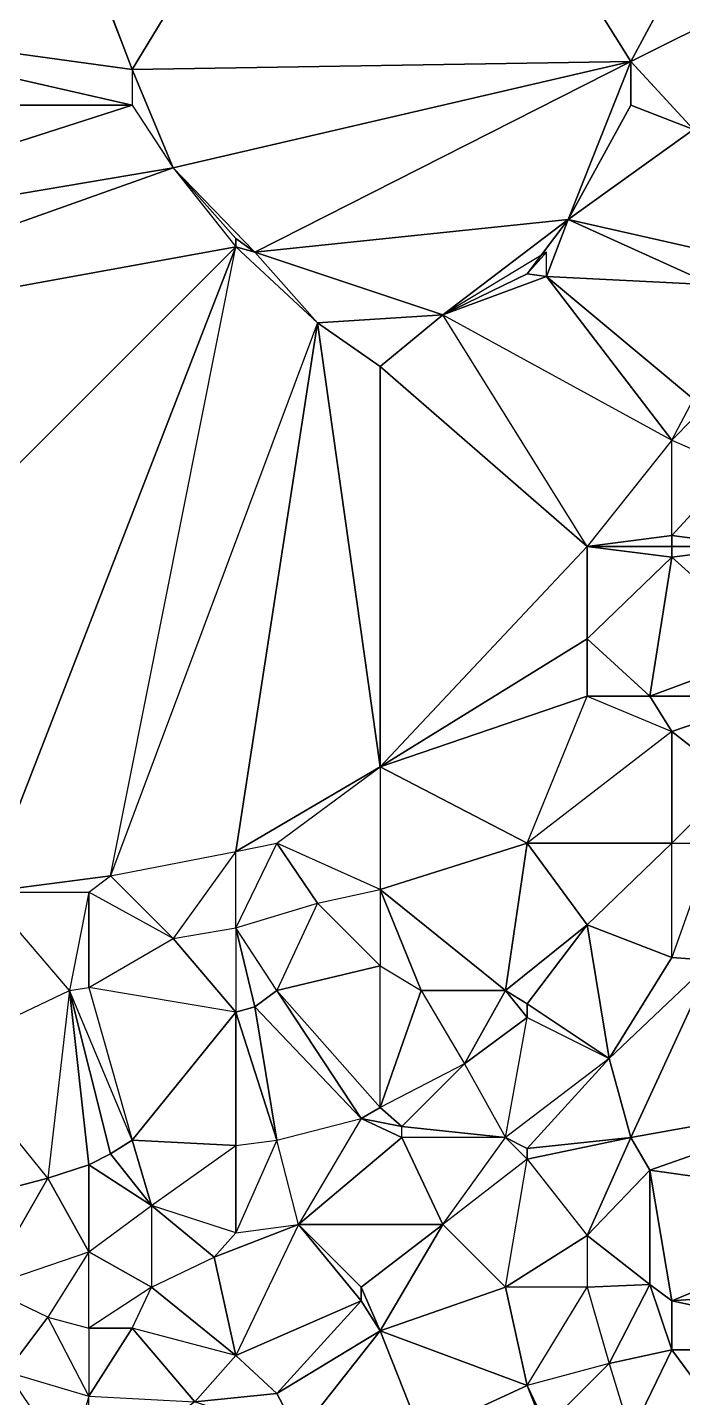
# Model space of a CAD drawing. Header units: metres. Extents: x 121.06818 to 121.07159, y 3.17836 to 3.18313.
# Drawn here: x 121.070312 to 121.070553, y 3.179353 to 3.179855 of the extents above; entities that cross this region are included whole.
import ezdxf

# ---------------------------------------------------------------- set-up
doc = ezdxf.new("R2010")
doc.units = ezdxf.units.M

msp = doc.modelspace()

# ---------------------------------------------------------------- linework, layer by layer
at = {"layer": 'DELAUNEY4623', "color": 252}
msp.add_3dface([(121.070328, 3.179328, 0.01031), (121.070335, 3.179323, 0.01031), (121.070335, 3.179353, 0.01032)], dxfattribs=at)
at = {"layer": 'DELAUNEY4711', "color": 252}
msp.add_3dface([(121.070297, 3.179339, 0.01031), (121.070328, 3.179328, 0.01031), (121.070305, 3.179362, 0.01032)], dxfattribs=at)
at = {"layer": 'DELAUNEY4721', "color": 252}
msp.add_3dface([(121.070374, 3.179351, 0.01032), (121.070335, 3.179323, 0.01031), (121.070335, 3.179353, 0.01032)], dxfattribs=at)
at = {"layer": 'DELAUNEY4737', "color": 252}
msp.add_3dface([(121.070374, 3.179351, 0.01032), (121.070412, 3.179339, 0.01032), (121.070404, 3.179354, 0.01032)], dxfattribs=at)
at = {"layer": 'DELAUNEY4765', "color": 252}
msp.add_3dface([(121.070534, 3.179339, 0.01035), (121.070572, 3.179339, 0.01036), (121.070549, 3.17937, 0.01036)], dxfattribs=at)
at = {"layer": 'DELAUNEY4776', "color": 252}
msp.add_3dface([(121.070374, 3.179351, 0.01032), (121.070404, 3.179354, 0.01032), (121.070389, 3.179368, 0.01032)], dxfattribs=at)
at = {"layer": 'DELAUNEY4777', "color": 252}
msp.add_3dface([(121.070404, 3.179354, 0.01032), (121.070412, 3.179339, 0.01032), (121.070442, 3.179377, 0.01033)], dxfattribs=at)
at = {"layer": 'DELAUNEY4778', "color": 252}
msp.add_3dface([(121.070457, 3.179339, 0.01033), (121.070503, 3.179339, 0.01034), (121.070496, 3.179357, 0.01034)], dxfattribs=at)
at = {"layer": 'DELAUNEY4792', "color": 252}
msp.add_3dface([(121.070335, 3.179353, 0.01032), (121.070328, 3.179328, 0.01031), (121.070305, 3.179362, 0.01032)], dxfattribs=at)
at = {"layer": 'DELAUNEY4793', "color": 252}
msp.add_3dface([(121.070457, 3.179339, 0.01033), (121.070496, 3.179357, 0.01034), (121.070442, 3.179377, 0.01033)], dxfattribs=at)
at = {"layer": 'DELAUNEY4794', "color": 252}
msp.add_3dface([(121.070496, 3.179357, 0.01034), (121.070503, 3.179339, 0.01034), (121.070503, 3.179342, 0.01034)], dxfattribs=at)
at = {"layer": 'DELAUNEY4808', "color": 252}
msp.add_3dface([(121.070335, 3.179353, 0.01032), (121.070374, 3.179351, 0.01032), (121.070351, 3.179378, 0.01033)], dxfattribs=at)
at = {"layer": 'DELAUNEY4820', "color": 252}
msp.add_3dface([(121.070412, 3.179339, 0.01032), (121.070457, 3.179339, 0.01033), (121.070442, 3.179377, 0.01033)], dxfattribs=at)
at = {"layer": 'DELAUNEY4821', "color": 252}
msp.add_3dface([(121.070496, 3.179357, 0.01034), (121.070503, 3.179342, 0.01034), (121.070526, 3.179365, 0.01035)], dxfattribs=at)
at = {"layer": 'DELAUNEY4822', "color": 252}
msp.add_3dface([(121.070534, 3.179339, 0.01035), (121.070503, 3.179342, 0.01034), (121.070526, 3.179365, 0.01035)], dxfattribs=at)
at = {"layer": 'DELAUNEY4849', "color": 252}
msp.add_3dface([(121.070305, 3.179362, 0.01032), (121.070335, 3.179353, 0.01032), (121.07032, 3.179382, 0.01033)], dxfattribs=at)
at = {"layer": 'DELAUNEY4850', "color": 252}
msp.add_3dface([(121.070526, 3.179365, 0.01035), (121.070534, 3.179339, 0.01035), (121.070549, 3.17937, 0.01036)], dxfattribs=at)
at = {"layer": 'DELAUNEY4865', "color": 252}
msp.add_3dface([(121.070549, 3.17937, 0.01036), (121.070572, 3.179339, 0.01036), (121.070633, 3.17937, 0.01037)], dxfattribs=at)
at = {"layer": 'DELAUNEY4879', "color": 252}
msp.add_3dface([(121.070374, 3.179351, 0.01032), (121.070389, 3.179368, 0.01032), (121.070351, 3.179378, 0.01033)], dxfattribs=at)
at = {"layer": 'DELAUNEY4880', "color": 252}
msp.add_3dface([(121.070389, 3.179368, 0.01032), (121.070404, 3.179354, 0.01032), (121.070435, 3.179388, 0.01033)], dxfattribs=at)
at = {"layer": 'DELAUNEY4894', "color": 252}
msp.add_3dface([(121.070526, 3.179365, 0.01035), (121.070549, 3.17937, 0.01036), (121.070541, 3.179394, 0.01036)], dxfattribs=at)
at = {"layer": 'DELAUNEY4904', "color": 252}
msp.add_3dface([(121.070335, 3.179353, 0.01032), (121.070351, 3.179378, 0.01033), (121.070335, 3.179378, 0.01033)], dxfattribs=at)
at = {"layer": 'DELAUNEY4905', "color": 252}
msp.add_3dface([(121.070404, 3.179354, 0.01032), (121.070442, 3.179377, 0.01033), (121.070435, 3.179388, 0.01033)], dxfattribs=at)
at = {"layer": 'DELAUNEY4906', "color": 252}
msp.add_3dface([(121.070526, 3.179365, 0.01035), (121.070496, 3.179357, 0.01034), (121.070518, 3.179393, 0.01035)], dxfattribs=at)
at = {"layer": 'DELAUNEY4944', "color": 252}
msp.add_3dface([(121.070305, 3.179362, 0.01032), (121.07032, 3.179382, 0.01033), (121.070297, 3.179393, 0.01034)], dxfattribs=at)
at = {"layer": 'DELAUNEY4945', "color": 252}
msp.add_3dface([(121.070335, 3.179353, 0.01032), (121.07032, 3.179382, 0.01033), (121.070335, 3.179378, 0.01033)], dxfattribs=at)
at = {"layer": 'DELAUNEY4962', "color": 252}
msp.add_3dface([(121.07032, 3.179382, 0.01033), (121.070335, 3.179378, 0.01033), (121.070335, 3.179406, 0.01034)], dxfattribs=at)
at = {"layer": 'DELAUNEY4963', "color": 252}
msp.add_3dface([(121.070335, 3.179378, 0.01033), (121.070351, 3.179378, 0.01033), (121.070358, 3.179393, 0.01033)], dxfattribs=at)
at = {"layer": 'DELAUNEY4964', "color": 252}
msp.add_3dface([(121.070442, 3.179377, 0.01033), (121.070496, 3.179357, 0.01034), (121.070488, 3.179393, 0.01034)], dxfattribs=at)
at = {"layer": 'DELAUNEY4982', "color": 252}
msp.add_3dface([(121.070435, 3.179388, 0.01033), (121.070442, 3.179377, 0.01033), (121.070435, 3.179393, 0.01033)], dxfattribs=at)
at = {"layer": 'DELAUNEY4983', "color": 252}
msp.add_3dface([(121.070442, 3.179377, 0.01033), (121.070488, 3.179393, 0.01034), (121.070465, 3.179416, 0.01034)], dxfattribs=at)
at = {"layer": 'DELAUNEY4984', "color": 252}
msp.add_3dface([(121.070488, 3.179393, 0.01034), (121.070496, 3.179357, 0.01034), (121.070518, 3.179393, 0.01035)], dxfattribs=at)
at = {"layer": 'DELAUNEY4994', "color": 252}
msp.add_3dface([(121.070389, 3.179368, 0.01032), (121.070351, 3.179378, 0.01033), (121.070358, 3.179393, 0.01033)], dxfattribs=at)
at = {"layer": 'DELAUNEY5007', "color": 252}
msp.add_3dface([(121.070518, 3.179393, 0.01035), (121.070526, 3.179365, 0.01035), (121.070541, 3.179394, 0.01036)], dxfattribs=at)
at = {"layer": 'DELAUNEY5027', "color": 252}
msp.add_3dface([(121.070389, 3.179368, 0.01032), (121.070358, 3.179393, 0.01033), (121.070381, 3.179404, 0.01033)], dxfattribs=at)
at = {"layer": 'DELAUNEY5028', "color": 252}
msp.add_3dface([(121.070549, 3.17937, 0.01036), (121.070633, 3.17937, 0.01037), (121.070549, 3.179388, 0.01036)], dxfattribs=at)
at = {"layer": 'DELAUNEY5041', "color": 252}
msp.add_3dface([(121.07032, 3.179382, 0.01033), (121.070297, 3.179393, 0.01034), (121.070335, 3.179406, 0.01034)], dxfattribs=at)
at = {"layer": 'DELAUNEY5042', "color": 252}
msp.add_3dface([(121.070389, 3.179368, 0.01032), (121.070435, 3.179388, 0.01033), (121.070412, 3.179416, 0.01033)], dxfattribs=at)
at = {"layer": 'DELAUNEY5043', "color": 252}
msp.add_3dface([(121.070518, 3.179393, 0.01035), (121.070488, 3.179393, 0.01034), (121.070518, 3.179412, 0.01035)], dxfattribs=at)
at = {"layer": 'DELAUNEY5044', "color": 252}
msp.add_3dface([(121.070541, 3.179394, 0.01036), (121.070549, 3.17937, 0.01036), (121.070549, 3.179388, 0.01036)], dxfattribs=at)
at = {"layer": 'DELAUNEY5058', "color": 252}
msp.add_3dface([(121.070518, 3.179393, 0.01035), (121.070541, 3.179394, 0.01036), (121.070518, 3.179412, 0.01035)], dxfattribs=at)
at = {"layer": 'DELAUNEY5059', "color": 252}
msp.add_3dface([(121.070541, 3.179394, 0.01036), (121.070549, 3.179388, 0.01036), (121.070541, 3.179436, 0.01036)], dxfattribs=at)
at = {"layer": 'DELAUNEY5060', "color": 252}
msp.add_3dface([(121.070549, 3.179388, 0.01036), (121.070633, 3.17937, 0.01037), (121.070633, 3.179394, 0.01037)], dxfattribs=at)
at = {"layer": 'DELAUNEY5061', "color": 252}
msp.add_3dface([(121.070549, 3.179388, 0.01036), (121.070633, 3.179394, 0.01037), (121.070633, 3.179423, 0.01037)], dxfattribs=at)
at = {"layer": 'DELAUNEY5074', "color": 252}
msp.add_3dface([(121.070389, 3.179368, 0.01032), (121.070381, 3.179404, 0.01033), (121.070412, 3.179416, 0.01033)], dxfattribs=at)
at = {"layer": 'DELAUNEY5088', "color": 252}
msp.add_3dface([(121.070358, 3.179393, 0.01033), (121.070381, 3.179404, 0.01033), (121.070358, 3.179423, 0.01034)], dxfattribs=at)
at = {"layer": 'DELAUNEY5100', "color": 252}
msp.add_3dface([(121.070412, 3.179416, 0.01033), (121.070435, 3.179388, 0.01033), (121.070435, 3.179393, 0.01033)], dxfattribs=at)
at = {"layer": 'DELAUNEY5119', "color": 252}
msp.add_3dface([(121.070335, 3.179378, 0.01033), (121.070335, 3.179406, 0.01034), (121.070358, 3.179393, 0.01033)], dxfattribs=at)
at = {"layer": 'DELAUNEY5120', "color": 252}
msp.add_3dface([(121.070381, 3.179404, 0.01033), (121.070389, 3.179413, 0.01033), (121.070412, 3.179416, 0.01033)], dxfattribs=at)
at = {"layer": 'DELAUNEY5121', "color": 252}
msp.add_3dface([(121.070381, 3.179404, 0.01033), (121.070389, 3.179413, 0.01033), (121.070358, 3.179423, 0.01034)], dxfattribs=at)
at = {"layer": 'DELAUNEY5122', "color": 252}
msp.add_3dface([(121.070435, 3.179393, 0.01033), (121.070442, 3.179377, 0.01033), (121.070465, 3.179416, 0.01034)], dxfattribs=at)
at = {"layer": 'DELAUNEY5123', "color": 252}
msp.add_3dface([(121.070465, 3.179416, 0.01034), (121.070488, 3.179393, 0.01034), (121.070496, 3.17944, 0.01035)], dxfattribs=at)
at = {"layer": 'DELAUNEY5142', "color": 252}
msp.add_3dface([(121.070358, 3.179393, 0.01033), (121.070335, 3.179406, 0.01034), (121.070358, 3.179423, 0.01034)], dxfattribs=at)
at = {"layer": 'DELAUNEY5143', "color": 252}
msp.add_3dface([(121.070389, 3.179413, 0.01033), (121.070412, 3.179416, 0.01033), (121.070404, 3.179447, 0.01034)], dxfattribs=at)
at = {"layer": 'DELAUNEY5144', "color": 252}
msp.add_3dface([(121.070412, 3.179416, 0.01033), (121.070435, 3.179393, 0.01033), (121.070465, 3.179416, 0.01034)], dxfattribs=at)
at = {"layer": 'DELAUNEY5179', "color": 252}
msp.add_3dface([(121.070297, 3.179393, 0.01034), (121.070335, 3.179406, 0.01034), (121.07032, 3.179433, 0.01035)], dxfattribs=at)
at = {"layer": 'DELAUNEY5194', "color": 252}
msp.add_3dface([(121.070518, 3.179412, 0.01035), (121.070488, 3.179393, 0.01034), (121.070496, 3.17944, 0.01035)], dxfattribs=at)
at = {"layer": 'DELAUNEY5195', "color": 252}
msp.add_3dface([(121.070518, 3.179412, 0.01035), (121.070541, 3.179394, 0.01036), (121.070541, 3.179436, 0.01036)], dxfattribs=at)
at = {"layer": 'DELAUNEY5220', "color": 252}
msp.add_3dface([(121.070282, 3.179423, 0.01035), (121.070297, 3.179393, 0.01034), (121.07032, 3.179433, 0.01035)], dxfattribs=at)
at = {"layer": 'DELAUNEY5221', "color": 252}
msp.add_3dface([(121.070335, 3.179406, 0.01034), (121.070358, 3.179423, 0.01034), (121.070335, 3.179438, 0.01035)], dxfattribs=at)
at = {"layer": 'DELAUNEY5222', "color": 252}
msp.add_3dface([(121.070549, 3.179388, 0.01036), (121.070633, 3.179423, 0.01037), (121.070541, 3.179436, 0.01036)], dxfattribs=at)
at = {"layer": 'DELAUNEY5248', "color": 252}
msp.add_3dface([(121.07032, 3.179433, 0.01035), (121.070335, 3.179406, 0.01034), (121.070335, 3.179438, 0.01035)], dxfattribs=at)
at = {"layer": 'DELAUNEY5265', "color": 252}
msp.add_3dface([(121.070518, 3.179412, 0.01035), (121.070541, 3.179436, 0.01036), (121.070534, 3.179448, 0.01036)], dxfattribs=at)
at = {"layer": 'DELAUNEY5275', "color": 252}
msp.add_3dface([(121.070282, 3.179423, 0.01035), (121.07032, 3.179433, 0.01035), (121.070282, 3.17948, 0.01036)], dxfattribs=at)
at = {"layer": 'DELAUNEY5276', "color": 252}
msp.add_3dface([(121.070496, 3.17944, 0.01035), (121.070465, 3.179416, 0.01034), (121.070488, 3.179448, 0.01035)], dxfattribs=at)
at = {"layer": 'DELAUNEY5277', "color": 252}
msp.add_3dface([(121.070496, 3.17944, 0.01035), (121.070518, 3.179412, 0.01035), (121.070534, 3.179448, 0.01036)], dxfattribs=at)
at = {"layer": 'DELAUNEY5296', "color": 252}
msp.add_3dface([(121.070389, 3.179413, 0.01033), (121.070358, 3.179423, 0.01034), (121.070389, 3.179445, 0.01034)], dxfattribs=at)
at = {"layer": 'DELAUNEY5297', "color": 252}
msp.add_3dface([(121.070412, 3.179416, 0.01033), (121.070465, 3.179416, 0.01034), (121.07045, 3.179448, 0.01034)], dxfattribs=at)
at = {"layer": 'DELAUNEY5298', "color": 252}
msp.add_3dface([(121.070541, 3.179436, 0.01036), (121.070633, 3.179423, 0.01037), (121.070618, 3.179463, 0.01037)], dxfattribs=at)
at = {"layer": 'DELAUNEY5311', "color": 252}
msp.add_3dface([(121.07032, 3.179433, 0.01035), (121.070335, 3.179438, 0.01035), (121.070328, 3.179502, 0.01036)], dxfattribs=at)
at = {"layer": 'DELAUNEY5312', "color": 252}
msp.add_3dface([(121.070412, 3.179416, 0.01033), (121.07045, 3.179448, 0.01034), (121.070435, 3.179455, 0.01034)], dxfattribs=at)
at = {"layer": 'DELAUNEY5313', "color": 252}
msp.add_3dface([(121.07045, 3.179448, 0.01034), (121.070465, 3.179416, 0.01034), (121.070488, 3.179448, 0.01035)], dxfattribs=at)
at = {"layer": 'DELAUNEY5333', "color": 252}
msp.add_3dface([(121.070335, 3.179438, 0.01035), (121.070358, 3.179423, 0.01034), (121.070343, 3.179442, 0.01035)], dxfattribs=at)
at = {"layer": 'DELAUNEY5367', "color": 252}
msp.add_3dface([(121.070335, 3.179438, 0.01035), (121.070343, 3.179442, 0.01035), (121.070328, 3.179502, 0.01036)], dxfattribs=at)
at = {"layer": 'DELAUNEY5368', "color": 252}
msp.add_3dface([(121.070343, 3.179442, 0.01035), (121.070358, 3.179423, 0.01034), (121.070351, 3.179447, 0.01035)], dxfattribs=at)
at = {"layer": 'DELAUNEY5369', "color": 252}
msp.add_3dface([(121.070358, 3.179423, 0.01034), (121.070389, 3.179445, 0.01034), (121.070351, 3.179447, 0.01035)], dxfattribs=at)
at = {"layer": 'DELAUNEY5370', "color": 252}
msp.add_3dface([(121.070389, 3.179413, 0.01033), (121.070389, 3.179445, 0.01034), (121.070404, 3.179447, 0.01034)], dxfattribs=at)
at = {"layer": 'DELAUNEY5371', "color": 252}
msp.add_3dface([(121.070412, 3.179416, 0.01033), (121.070404, 3.179447, 0.01034), (121.070435, 3.179455, 0.01034)], dxfattribs=at)
at = {"layer": 'DELAUNEY5372', "color": 252}
msp.add_3dface([(121.070541, 3.179436, 0.01036), (121.070618, 3.179463, 0.01037), (121.070534, 3.179448, 0.01036)], dxfattribs=at)
at = {"layer": 'DELAUNEY5395', "color": 252}
msp.add_3dface([(121.070389, 3.179445, 0.01034), (121.070404, 3.179447, 0.01034), (121.070389, 3.179494, 0.01035)], dxfattribs=at)
at = {"layer": 'DELAUNEY5396', "color": 252}
msp.add_3dface([(121.070435, 3.179455, 0.01034), (121.07045, 3.179448, 0.01034), (121.07045, 3.179452, 0.01034)], dxfattribs=at)
at = {"layer": 'DELAUNEY5397', "color": 252}
msp.add_3dface([(121.070488, 3.179448, 0.01035), (121.070496, 3.17944, 0.01035), (121.070496, 3.179444, 0.01035)], dxfattribs=at)
at = {"layer": 'DELAUNEY5409', "color": 252}
msp.add_3dface([(121.070343, 3.179442, 0.01035), (121.070351, 3.179447, 0.01035), (121.070328, 3.179502, 0.01036)], dxfattribs=at)
at = {"layer": 'DELAUNEY5410', "color": 252}
msp.add_3dface([(121.070496, 3.17944, 0.01035), (121.070534, 3.179448, 0.01036), (121.070496, 3.179444, 0.01035)], dxfattribs=at)
at = {"layer": 'DELAUNEY5421', "color": 252}
msp.add_3dface([(121.070404, 3.179447, 0.01034), (121.070435, 3.179455, 0.01034), (121.070396, 3.179496, 0.01035)], dxfattribs=at)
at = {"layer": 'DELAUNEY5437', "color": 252}
msp.add_3dface([(121.070488, 3.179448, 0.01035), (121.07045, 3.179448, 0.01034), (121.07045, 3.179452, 0.01034)], dxfattribs=at)
at = {"layer": 'DELAUNEY5448', "color": 252}
msp.add_3dface([(121.070351, 3.179447, 0.01035), (121.070389, 3.179445, 0.01034), (121.070389, 3.179494, 0.01035)], dxfattribs=at)
at = {"layer": 'DELAUNEY5465', "color": 252}
msp.add_3dface([(121.070488, 3.179448, 0.01035), (121.070496, 3.179444, 0.01035), (121.070526, 3.179477, 0.01036)], dxfattribs=at)
at = {"layer": 'DELAUNEY5466', "color": 252}
msp.add_3dface([(121.070496, 3.179444, 0.01035), (121.070534, 3.179448, 0.01036), (121.070526, 3.179477, 0.01036)], dxfattribs=at)
at = {"layer": 'DELAUNEY5496', "color": 252}
msp.add_3dface([(121.070435, 3.179455, 0.01034), (121.07045, 3.179452, 0.01034), (121.070442, 3.179459, 0.01034)], dxfattribs=at)
at = {"layer": 'DELAUNEY5508', "color": 252}
msp.add_3dface([(121.07032, 3.179433, 0.01035), (121.070282, 3.17948, 0.01036), (121.070328, 3.179502, 0.01036)], dxfattribs=at)
at = {"layer": 'DELAUNEY5509', "color": 252}
msp.add_3dface([(121.070435, 3.179455, 0.01034), (121.070442, 3.179459, 0.01034), (121.070404, 3.179502, 0.01035)], dxfattribs=at)
at = {"layer": 'DELAUNEY5510', "color": 252}
msp.add_3dface([(121.070442, 3.179459, 0.01034), (121.07045, 3.179452, 0.01034), (121.070473, 3.179475, 0.01035)], dxfattribs=at)
at = {"layer": 'DELAUNEY5511', "color": 252}
msp.add_3dface([(121.070488, 3.179448, 0.01035), (121.07045, 3.179452, 0.01034), (121.070473, 3.179475, 0.01035)], dxfattribs=at)
at = {"layer": 'DELAUNEY5544', "color": 252}
msp.add_3dface([(121.070473, 3.179475, 0.01035), (121.070488, 3.179448, 0.01035), (121.070496, 3.179492, 0.01036)], dxfattribs=at)
at = {"layer": 'DELAUNEY5558', "color": 252}
msp.add_3dface([(121.070526, 3.179477, 0.01036), (121.070534, 3.179448, 0.01036), (121.070564, 3.179513, 0.01037)], dxfattribs=at)
at = {"layer": 'DELAUNEY5616', "color": 252}
msp.add_3dface([(121.070473, 3.179475, 0.01035), (121.070442, 3.179459, 0.01034), (121.070457, 3.179502, 0.01035)], dxfattribs=at)
at = {"layer": 'DELAUNEY5617', "color": 252}
msp.add_3dface([(121.070488, 3.179448, 0.01035), (121.070496, 3.179492, 0.01036), (121.070526, 3.179477, 0.01036)], dxfattribs=at)
at = {"layer": 'DELAUNEY5618', "color": 252}
msp.add_3dface([(121.070534, 3.179448, 0.01036), (121.070618, 3.179463, 0.01037), (121.070564, 3.179513, 0.01037)], dxfattribs=at)
at = {"layer": 'DELAUNEY5633', "color": 252}
msp.add_3dface([(121.070282, 3.17948, 0.01036), (121.070328, 3.179502, 0.01036), (121.070297, 3.179538, 0.01037)], dxfattribs=at)
at = {"layer": 'DELAUNEY5634', "color": 252}
msp.add_3dface([(121.070351, 3.179447, 0.01035), (121.070328, 3.179502, 0.01036), (121.070335, 3.179503, 0.01036)], dxfattribs=at)
at = {"layer": 'DELAUNEY5635', "color": 252}
msp.add_3dface([(121.070351, 3.179447, 0.01035), (121.070389, 3.179494, 0.01035), (121.070335, 3.179503, 0.01036)], dxfattribs=at)
at = {"layer": 'DELAUNEY5636', "color": 252}
msp.add_3dface([(121.070389, 3.179494, 0.01035), (121.070404, 3.179447, 0.01034), (121.070396, 3.179496, 0.01035)], dxfattribs=at)
at = {"layer": 'DELAUNEY5637', "color": 252}
msp.add_3dface([(121.070473, 3.179475, 0.01035), (121.070496, 3.179492, 0.01036), (121.070488, 3.179502, 0.01036)], dxfattribs=at)
at = {"layer": 'DELAUNEY5638', "color": 252}
msp.add_3dface([(121.070496, 3.179492, 0.01036), (121.070526, 3.179477, 0.01036), (121.070496, 3.179497, 0.01036)], dxfattribs=at)
at = {"layer": 'DELAUNEY5652', "color": 252}
msp.add_3dface([(121.070389, 3.179494, 0.01035), (121.070396, 3.179496, 0.01035), (121.070389, 3.179525, 0.01036)], dxfattribs=at)
at = {"layer": 'DELAUNEY5653', "color": 252}
msp.add_3dface([(121.070526, 3.179477, 0.01036), (121.070564, 3.179513, 0.01037), (121.070549, 3.179514, 0.01037)], dxfattribs=at)
at = {"layer": 'DELAUNEY5660', "color": 252}
msp.add_3dface([(121.070328, 3.179502, 0.01036), (121.070335, 3.179503, 0.01036), (121.070335, 3.179538, 0.01037)], dxfattribs=at)
at = {"layer": 'DELAUNEY5661', "color": 252}
msp.add_3dface([(121.070396, 3.179496, 0.01035), (121.070435, 3.179455, 0.01034), (121.070404, 3.179502, 0.01035)], dxfattribs=at)
at = {"layer": 'DELAUNEY5679', "color": 252}
msp.add_3dface([(121.070396, 3.179496, 0.01035), (121.070404, 3.179502, 0.01035), (121.070389, 3.179525, 0.01036)], dxfattribs=at)
at = {"layer": 'DELAUNEY5692', "color": 252}
msp.add_3dface([(121.070457, 3.179502, 0.01035), (121.070442, 3.179459, 0.01034), (121.070442, 3.179511, 0.01035)], dxfattribs=at)
at = {"layer": 'DELAUNEY5693', "color": 252}
msp.add_3dface([(121.070457, 3.179502, 0.01035), (121.070473, 3.179475, 0.01035), (121.070488, 3.179502, 0.01036)], dxfattribs=at)
at = {"layer": 'DELAUNEY5717', "color": 252}
msp.add_3dface([(121.070389, 3.179494, 0.01035), (121.070335, 3.179503, 0.01036), (121.070366, 3.179521, 0.01036)], dxfattribs=at)
at = {"layer": 'DELAUNEY5736', "color": 252}
msp.add_3dface([(121.070404, 3.179502, 0.01035), (121.070442, 3.179459, 0.01034), (121.070442, 3.179511, 0.01035)], dxfattribs=at)
at = {"layer": 'DELAUNEY5737', "color": 252}
msp.add_3dface([(121.070526, 3.179477, 0.01036), (121.070549, 3.179514, 0.01037), (121.070518, 3.179526, 0.01037)], dxfattribs=at)
at = {"layer": 'DELAUNEY5758', "color": 252}
msp.add_3dface([(121.070404, 3.179502, 0.01035), (121.070442, 3.179511, 0.01035), (121.070419, 3.179534, 0.01036)], dxfattribs=at)
at = {"layer": 'DELAUNEY5759', "color": 252}
msp.add_3dface([(121.070442, 3.179511, 0.01035), (121.070457, 3.179502, 0.01035), (121.070442, 3.179539, 0.01036)], dxfattribs=at)
at = {"layer": 'DELAUNEY5760', "color": 252}
msp.add_3dface([(121.070549, 3.179514, 0.01037), (121.070564, 3.179513, 0.01037), (121.070564, 3.179556, 0.01038)], dxfattribs=at)
at = {"layer": 'DELAUNEY5776', "color": 252}
msp.add_3dface([(121.070488, 3.179502, 0.01036), (121.070496, 3.179492, 0.01036), (121.070496, 3.179497, 0.01036)], dxfattribs=at)
at = {"layer": 'DELAUNEY5809', "color": 252}
msp.add_3dface([(121.070335, 3.179503, 0.01036), (121.070366, 3.179521, 0.01036), (121.070335, 3.179538, 0.01037)], dxfattribs=at)
at = {"layer": 'DELAUNEY5810', "color": 252}
msp.add_3dface([(121.070389, 3.179494, 0.01035), (121.070366, 3.179521, 0.01036), (121.070389, 3.179525, 0.01036)], dxfattribs=at)
at = {"layer": 'DELAUNEY5811', "color": 252}
msp.add_3dface([(121.070457, 3.179502, 0.01035), (121.070488, 3.179502, 0.01036), (121.070442, 3.179539, 0.01036)], dxfattribs=at)
at = {"layer": 'DELAUNEY5812', "color": 252}
msp.add_3dface([(121.070496, 3.179497, 0.01036), (121.070526, 3.179477, 0.01036), (121.070518, 3.179526, 0.01037)], dxfattribs=at)
at = {"layer": 'DELAUNEY5826', "color": 252}
msp.add_3dface([(121.070488, 3.179502, 0.01036), (121.070496, 3.179497, 0.01036), (121.070518, 3.179526, 0.01037)], dxfattribs=at)
at = {"layer": 'DELAUNEY5877', "color": 252}
msp.add_3dface([(121.070518, 3.179526, 0.01037), (121.070549, 3.179514, 0.01037), (121.070549, 3.179556, 0.01038)], dxfattribs=at)
at = {"layer": 'DELAUNEY5913', "color": 252}
msp.add_3dface([(121.070328, 3.179502, 0.01036), (121.070297, 3.179538, 0.01037), (121.070335, 3.179538, 0.01037)], dxfattribs=at)
at = {"layer": 'DELAUNEY5928', "color": 252}
msp.add_3dface([(121.070366, 3.179521, 0.01036), (121.070389, 3.179525, 0.01036), (121.070389, 3.179553, 0.01037)], dxfattribs=at)
at = {"layer": 'DELAUNEY5929', "color": 252}
msp.add_3dface([(121.070404, 3.179502, 0.01035), (121.070389, 3.179525, 0.01036), (121.070419, 3.179534, 0.01036)], dxfattribs=at)
at = {"layer": 'DELAUNEY5945', "color": 252}
msp.add_3dface([(121.070442, 3.179511, 0.01035), (121.070419, 3.179534, 0.01036), (121.070442, 3.179539, 0.01036)], dxfattribs=at)
at = {"layer": 'DELAUNEY5959', "color": 252}
msp.add_3dface([(121.070488, 3.179502, 0.01036), (121.070518, 3.179526, 0.01037), (121.070496, 3.179556, 0.01037)], dxfattribs=at)
at = {"layer": 'DELAUNEY6009', "color": 252}
msp.add_3dface([(121.070366, 3.179521, 0.01036), (121.070335, 3.179538, 0.01037), (121.070343, 3.179544, 0.01037)], dxfattribs=at)
at = {"layer": 'DELAUNEY6010', "color": 252}
msp.add_3dface([(121.070389, 3.179525, 0.01036), (121.070419, 3.179534, 0.01036), (121.070404, 3.179556, 0.01037)], dxfattribs=at)
at = {"layer": 'DELAUNEY6029', "color": 252}
msp.add_3dface([(121.070297, 3.179538, 0.01037), (121.070335, 3.179538, 0.01037), (121.070343, 3.179544, 0.01037)], dxfattribs=at)
at = {"layer": 'DELAUNEY6030', "color": 252}
msp.add_3dface([(121.070419, 3.179534, 0.01036), (121.070442, 3.179539, 0.01036), (121.070404, 3.179556, 0.01037)], dxfattribs=at)
at = {"layer": 'DELAUNEY6057', "color": 252}
msp.add_3dface([(121.070366, 3.179521, 0.01036), (121.070343, 3.179544, 0.01037), (121.070389, 3.179553, 0.01037)], dxfattribs=at)
at = {"layer": 'DELAUNEY6058', "color": 252}
msp.add_3dface([(121.070488, 3.179502, 0.01036), (121.070496, 3.179556, 0.01037), (121.070442, 3.179539, 0.01036)], dxfattribs=at)
at = {"layer": 'DELAUNEY6059', "color": 252}
msp.add_3dface([(121.070496, 3.179556, 0.01037), (121.070518, 3.179526, 0.01037), (121.070549, 3.179556, 0.01038)], dxfattribs=at)
at = {"layer": 'DELAUNEY6077', "color": 252}
msp.add_3dface([(121.070442, 3.179539, 0.01036), (121.070496, 3.179556, 0.01037), (121.070442, 3.179584, 0.01037)], dxfattribs=at)
at = {"layer": 'DELAUNEY6094', "color": 252}
msp.add_3dface([(121.070549, 3.179514, 0.01037), (121.070549, 3.179556, 0.01038), (121.070564, 3.179556, 0.01038)], dxfattribs=at)
at = {"layer": 'DELAUNEY6109', "color": 252}
msp.add_3dface([(121.070549, 3.179556, 0.01038), (121.070564, 3.179556, 0.01038), (121.070572, 3.179579, 0.01039)], dxfattribs=at)
at = {"layer": 'DELAUNEY6133', "color": 252}
msp.add_3dface([(121.070389, 3.179525, 0.01036), (121.070389, 3.179553, 0.01037), (121.070404, 3.179556, 0.01037)], dxfattribs=at)
at = {"layer": 'DELAUNEY6151', "color": 252}
msp.add_3dface([(121.070389, 3.179553, 0.01037), (121.070404, 3.179556, 0.01037), (121.070442, 3.179584, 0.01037)], dxfattribs=at)
at = {"layer": 'DELAUNEY6183', "color": 252}
msp.add_3dface([(121.070343, 3.179544, 0.01037), (121.070389, 3.179553, 0.01037), (121.070419, 3.179747, 0.01038)], dxfattribs=at)
at = {"layer": 'DELAUNEY6225', "color": 252}
msp.add_3dface([(121.070496, 3.179556, 0.01037), (121.070549, 3.179556, 0.01038), (121.070549, 3.179597, 0.01039)], dxfattribs=at)
at = {"layer": 'DELAUNEY6239', "color": 252}
msp.add_3dface([(121.070442, 3.179539, 0.01036), (121.070404, 3.179556, 0.01037), (121.070442, 3.179584, 0.01037)], dxfattribs=at)
at = {"layer": 'DELAUNEY6288', "color": 252}
msp.add_3dface([(121.070442, 3.179584, 0.01037), (121.070496, 3.179556, 0.01037), (121.070518, 3.17961, 0.01038)], dxfattribs=at)
at = {"layer": 'DELAUNEY6311', "color": 252}
msp.add_3dface([(121.070297, 3.179538, 0.01037), (121.070343, 3.179544, 0.01037), (121.070389, 3.179775, 0.01038)], dxfattribs=at)
at = {"layer": 'DELAUNEY6331', "color": 252}
msp.add_3dface([(121.070549, 3.179556, 0.01038), (121.070572, 3.179579, 0.01039), (121.070549, 3.179597, 0.01039)], dxfattribs=at)
at = {"layer": 'DELAUNEY6373', "color": 252}
msp.add_3dface([(121.070496, 3.179556, 0.01037), (121.070518, 3.17961, 0.01038), (121.070549, 3.179597, 0.01039)], dxfattribs=at)
at = {"layer": 'DELAUNEY6374', "color": 252}
msp.add_3dface([(121.070549, 3.179597, 0.01039), (121.070572, 3.179579, 0.01039), (121.070587, 3.17961, 0.0104)], dxfattribs=at)
at = {"layer": 'DELAUNEY6380', "color": 252}
msp.add_3dface([(121.070518, 3.17961, 0.01038), (121.070549, 3.179597, 0.01039), (121.070541, 3.17961, 0.01039)], dxfattribs=at)
at = {"layer": 'DELAUNEY6481', "color": 252}
msp.add_3dface([(121.070442, 3.179584, 0.01037), (121.070518, 3.17961, 0.01038), (121.070518, 3.179631, 0.01038)], dxfattribs=at)
at = {"layer": 'DELAUNEY6482', "color": 252}
msp.add_3dface([(121.070518, 3.17961, 0.01038), (121.070541, 3.17961, 0.01039), (121.070518, 3.179631, 0.01038)], dxfattribs=at)
at = {"layer": 'DELAUNEY6483', "color": 252}
msp.add_3dface([(121.070541, 3.17961, 0.01039), (121.070549, 3.179597, 0.01039), (121.070587, 3.17961, 0.0104)], dxfattribs=at)
at = {"layer": 'DELAUNEY6639', "color": 252}
msp.add_3dface([(121.070541, 3.17961, 0.01039), (121.070587, 3.17961, 0.0104), (121.070587, 3.179627, 0.0104)], dxfattribs=at)
at = {"layer": 'DELAUNEY6649', "color": 252}
msp.add_3dface([(121.070541, 3.17961, 0.01039), (121.070587, 3.179627, 0.0104), (121.070549, 3.179661, 0.01039)], dxfattribs=at)
at = {"layer": 'DELAUNEY6665', "color": 252}
msp.add_3dface([(121.070442, 3.179584, 0.01037), (121.070518, 3.179631, 0.01038), (121.070518, 3.179665, 0.01038)], dxfattribs=at)
at = {"layer": 'DELAUNEY6666', "color": 252}
msp.add_3dface([(121.070518, 3.179631, 0.01038), (121.070541, 3.17961, 0.01039), (121.070549, 3.179661, 0.01039)], dxfattribs=at)
at = {"layer": 'DELAUNEY6677', "color": 252}
msp.add_3dface([(121.070198, 3.179584, 0.01037), (121.070297, 3.179538, 0.01037), (121.070389, 3.179775, 0.01038)], dxfattribs=at)
at = {"layer": 'DELAUNEY6678', "color": 252}
msp.add_3dface([(121.070389, 3.179553, 0.01037), (121.070442, 3.179584, 0.01037), (121.070419, 3.179747, 0.01038)], dxfattribs=at)
at = {"layer": 'DELAUNEY6747', "color": 252}
msp.add_3dface([(121.070549, 3.179661, 0.01039), (121.070587, 3.179627, 0.0104), (121.07058, 3.179665, 0.0104)], dxfattribs=at)
at = {"layer": 'DELAUNEY6763', "color": 252}
msp.add_3dface([(121.070518, 3.179631, 0.01038), (121.070549, 3.179661, 0.01039), (121.070518, 3.179665, 0.01038)], dxfattribs=at)
at = {"layer": 'DELAUNEY6808', "color": 252}
msp.add_3dface([(121.070549, 3.179661, 0.01039), (121.07058, 3.179665, 0.0104), (121.070549, 3.179665, 0.01039)], dxfattribs=at)
at = {"layer": 'DELAUNEY6845', "color": 252}
msp.add_3dface([(121.070442, 3.179584, 0.01037), (121.070518, 3.179665, 0.01038), (121.070442, 3.179731, 0.01038)], dxfattribs=at)
at = {"layer": 'DELAUNEY6862', "color": 252}
msp.add_3dface([(121.070518, 3.179665, 0.01038), (121.070549, 3.179661, 0.01039), (121.070549, 3.179665, 0.01039)], dxfattribs=at)
at = {"layer": 'DELAUNEY6906', "color": 252}
msp.add_3dface([(121.070419, 3.179747, 0.01038), (121.070442, 3.179584, 0.01037), (121.070442, 3.179731, 0.01038)], dxfattribs=at)
at = {"layer": 'DELAUNEY6924', "color": 252}
msp.add_3dface([(121.070419, 3.179747, 0.01038), (121.070343, 3.179544, 0.01037), (121.070389, 3.179775, 0.01038)], dxfattribs=at)
at = {"layer": 'DELAUNEY6925', "color": 252}
msp.add_3dface([(121.070442, 3.179731, 0.01038), (121.070518, 3.179665, 0.01038), (121.070465, 3.17975, 0.01038)], dxfattribs=at)
at = {"layer": 'DELAUNEY6949', "color": 252}
msp.add_3dface([(121.070419, 3.179747, 0.01038), (121.070442, 3.179731, 0.01038), (121.070465, 3.17975, 0.01038)], dxfattribs=at)
at = {"layer": 'DELAUNEY6959', "color": 252}
msp.add_3dface([(121.070518, 3.179665, 0.01038), (121.070549, 3.179665, 0.01039), (121.070549, 3.179669, 0.01039)], dxfattribs=at)
at = {"layer": 'DELAUNEY6971', "color": 252}
msp.add_3dface([(121.070518, 3.179665, 0.01038), (121.070549, 3.179669, 0.01039), (121.070549, 3.179704, 0.01038)], dxfattribs=at)
at = {"layer": 'DELAUNEY6972', "color": 252}
msp.add_3dface([(121.070549, 3.179669, 0.01039), (121.070549, 3.179665, 0.01039), (121.07058, 3.179665, 0.0104)], dxfattribs=at)
at = {"layer": 'DELAUNEY6993', "color": 252}
msp.add_3dface([(121.070549, 3.179669, 0.01039), (121.07058, 3.179665, 0.0104), (121.070572, 3.179694, 0.01039)], dxfattribs=at)
at = {"layer": 'DELAUNEY7007', "color": 252}
msp.add_3dface([(121.070389, 3.179775, 0.01038), (121.070419, 3.179747, 0.01038), (121.070396, 3.179773, 0.01038)], dxfattribs=at)
at = {"layer": 'DELAUNEY7022', "color": 252}
msp.add_3dface([(121.070389, 3.179775, 0.01038), (121.070198, 3.179584, 0.01037), (121.070175, 3.179736, 0.01037)], dxfattribs=at)
at = {"layer": 'DELAUNEY7048', "color": 252}
msp.add_3dface([(121.070389, 3.179775, 0.01038), (121.070175, 3.179736, 0.01037), (121.070366, 3.179804, 0.01038)], dxfattribs=at)
at = {"layer": 'DELAUNEY7049', "color": 252}
msp.add_3dface([(121.070572, 3.179694, 0.01039), (121.070549, 3.179669, 0.01039), (121.070549, 3.179704, 0.01038)], dxfattribs=at)
at = {"layer": 'DELAUNEY7112', "color": 252}
msp.add_3dface([(121.070549, 3.179704, 0.01038), (121.070518, 3.179665, 0.01038), (121.070465, 3.17975, 0.01038)], dxfattribs=at)
at = {"layer": 'DELAUNEY7129', "color": 252}
msp.add_3dface([(121.070549, 3.179704, 0.01038), (121.070572, 3.179694, 0.01039), (121.070557, 3.179712, 0.01038)], dxfattribs=at)
at = {"layer": 'DELAUNEY7218', "color": 252}
msp.add_3dface([(121.070557, 3.179712, 0.01038), (121.070549, 3.179704, 0.01038), (121.070557, 3.179719, 0.01038)], dxfattribs=at)
at = {"layer": 'DELAUNEY7296', "color": 252}
msp.add_3dface([(121.070465, 3.17975, 0.01038), (121.070549, 3.179704, 0.01038), (121.070503, 3.179764, 0.01038)], dxfattribs=at)
at = {"layer": 'DELAUNEY7317', "color": 252}
msp.add_3dface([(121.070465, 3.17975, 0.01038), (121.070503, 3.179764, 0.01038), (121.070496, 3.179765, 0.01038)], dxfattribs=at)
at = {"layer": 'DELAUNEY7318', "color": 252}
msp.add_3dface([(121.070465, 3.17975, 0.01038), (121.070503, 3.179764, 0.01038), (121.070503, 3.179773, 0.01038)], dxfattribs=at)
at = {"layer": 'DELAUNEY7319', "color": 252}
msp.add_3dface([(121.070503, 3.179764, 0.01038), (121.070549, 3.179704, 0.01038), (121.070557, 3.179719, 0.01038)], dxfattribs=at)
at = {"layer": 'DELAUNEY7343', "color": 252}
msp.add_3dface([(121.070366, 3.179804, 0.01038), (121.070175, 3.179736, 0.01037), (121.070183, 3.179773, 0.01037)], dxfattribs=at)
at = {"layer": 'DELAUNEY7344', "color": 252}
msp.add_3dface([(121.070366, 3.179804, 0.01038), (121.070389, 3.179775, 0.01038), (121.070389, 3.179778, 0.01038)], dxfattribs=at)
at = {"layer": 'DELAUNEY7345', "color": 252}
msp.add_3dface([(121.070366, 3.179804, 0.01038), (121.070389, 3.179775, 0.01038), (121.070396, 3.179773, 0.01038)], dxfattribs=at)
at = {"layer": 'DELAUNEY7404', "color": 252}
msp.add_3dface([(121.070465, 3.17975, 0.01038), (121.070496, 3.179765, 0.01038), (121.070503, 3.179773, 0.01038)], dxfattribs=at)
at = {"layer": 'DELAUNEY7405', "color": 252}
msp.add_3dface([(121.070465, 3.17975, 0.01038), (121.070496, 3.179765, 0.01038), (121.070511, 3.179785, 0.01038)], dxfattribs=at)
at = {"layer": 'DELAUNEY7406', "color": 252}
msp.add_3dface([(121.070503, 3.179764, 0.01038), (121.070557, 3.179719, 0.01038), (121.070564, 3.179761, 0.01038)], dxfattribs=at)
at = {"layer": 'DELAUNEY7421', "color": 252}
msp.add_3dface([(121.070496, 3.179765, 0.01038), (121.070503, 3.179764, 0.01038), (121.070503, 3.179773, 0.01038)], dxfattribs=at)
at = {"layer": 'DELAUNEY7422', "color": 252}
msp.add_3dface([(121.070496, 3.179765, 0.01038), (121.070503, 3.179764, 0.01038), (121.070511, 3.179785, 0.01038)], dxfattribs=at)
at = {"layer": 'DELAUNEY7435', "color": 252}
msp.add_3dface([(121.070366, 3.179804, 0.01038), (121.070183, 3.179773, 0.01037), (121.070351, 3.179827, 0.01038)], dxfattribs=at)
at = {"layer": 'DELAUNEY7436', "color": 252}
msp.add_3dface([(121.070389, 3.179775, 0.01038), (121.070396, 3.179773, 0.01038), (121.070389, 3.179778, 0.01038)], dxfattribs=at)
at = {"layer": 'DELAUNEY7437', "color": 252}
msp.add_3dface([(121.070396, 3.179773, 0.01038), (121.070419, 3.179747, 0.01038), (121.070465, 3.17975, 0.01038)], dxfattribs=at)
at = {"layer": 'DELAUNEY7511', "color": 252}
msp.add_3dface([(121.070503, 3.179764, 0.01038), (121.070564, 3.179761, 0.01038), (121.070511, 3.179785, 0.01038)], dxfattribs=at)
at = {"layer": 'DELAUNEY7618', "color": 252}
msp.add_3dface([(121.070351, 3.179827, 0.01038), (121.070183, 3.179773, 0.01037), (121.070198, 3.179827, 0.01037)], dxfattribs=at)
at = {"layer": 'DELAUNEY7619', "color": 252}
msp.add_3dface([(121.070351, 3.179827, 0.01038), (121.070366, 3.179804, 0.01038), (121.070351, 3.17984, 0.01038)], dxfattribs=at)
at = {"layer": 'DELAUNEY7658', "color": 252}
msp.add_3dface([(121.070511, 3.179785, 0.01038), (121.070564, 3.179761, 0.01038), (121.070564, 3.179773, 0.01038)], dxfattribs=at)
at = {"layer": 'DELAUNEY7680', "color": 252}
msp.add_3dface([(121.070511, 3.179785, 0.01038), (121.070564, 3.179773, 0.01038), (121.070557, 3.179818, 0.01038)], dxfattribs=at)
at = {"layer": 'DELAUNEY7722', "color": 252}
msp.add_3dface([(121.070389, 3.179778, 0.01038), (121.070396, 3.179773, 0.01038), (121.070366, 3.179804, 0.01038)], dxfattribs=at)
at = {"layer": 'DELAUNEY7738', "color": 252}
msp.add_3dface([(121.070351, 3.179827, 0.01038), (121.070198, 3.179827, 0.01037), (121.070206, 3.17986, 0.01037)], dxfattribs=at)
at = {"layer": 'DELAUNEY7805', "color": 252}
msp.add_3dface([(121.070396, 3.179773, 0.01038), (121.070465, 3.17975, 0.01038), (121.070511, 3.179785, 0.01038)], dxfattribs=at)
at = {"layer": 'DELAUNEY7818', "color": 252}
msp.add_3dface([(121.070511, 3.179785, 0.01038), (121.070557, 3.179818, 0.01038), (121.070534, 3.179827, 0.01038)], dxfattribs=at)
at = {"layer": 'DELAUNEY7819', "color": 252}
msp.add_3dface([(121.070511, 3.179785, 0.01038), (121.070557, 3.179818, 0.01038), (121.070534, 3.179843, 0.01038)], dxfattribs=at)
at = {"layer": 'DELAUNEY7874', "color": 252}
msp.add_3dface([(121.070511, 3.179785, 0.01038), (121.070534, 3.179827, 0.01038), (121.070534, 3.179843, 0.01038)], dxfattribs=at)
at = {"layer": 'DELAUNEY7890', "color": 252}
msp.add_3dface([(121.070534, 3.179827, 0.01038), (121.070557, 3.179818, 0.01038), (121.070534, 3.179843, 0.01038)], dxfattribs=at)
at = {"layer": 'DELAUNEY8087', "color": 252}
msp.add_3dface([(121.070351, 3.179827, 0.01038), (121.070206, 3.17986, 0.01037), (121.070351, 3.17984, 0.01038)], dxfattribs=at)
at = {"layer": 'DELAUNEY8109', "color": 252}
msp.add_3dface([(121.070351, 3.17984, 0.01038), (121.070366, 3.179804, 0.01038), (121.070534, 3.179843, 0.01038)], dxfattribs=at)
at = {"layer": 'DELAUNEY8121', "color": 252}
msp.add_3dface([(121.070351, 3.17984, 0.01038), (121.070206, 3.17986, 0.01037), (121.070335, 3.179881, 0.01038)], dxfattribs=at)
at = {"layer": 'DELAUNEY8122', "color": 252}
msp.add_3dface([(121.070511, 3.179785, 0.01038), (121.070534, 3.179843, 0.01038), (121.070396, 3.179773, 0.01038)], dxfattribs=at)
at = {"layer": 'DELAUNEY8123', "color": 252}
msp.add_3dface([(121.070534, 3.179843, 0.01038), (121.070557, 3.179818, 0.01038), (121.070572, 3.179862, 0.01038)], dxfattribs=at)
at = {"layer": 'DELAUNEY8133', "color": 252}
msp.add_3dface([(121.070335, 3.179881, 0.01038), (121.070351, 3.17984, 0.01038), (121.070335, 3.179882, 0.01038)], dxfattribs=at)
at = {"layer": 'DELAUNEY8150', "color": 252}
msp.add_3dface([(121.070366, 3.179804, 0.01038), (121.070396, 3.179773, 0.01038), (121.070534, 3.179843, 0.01038)], dxfattribs=at)
at = {"layer": 'DELAUNEY8173', "color": 252}
msp.add_3dface([(121.070534, 3.179843, 0.01038), (121.070572, 3.179862, 0.01038), (121.070549, 3.179871, 0.01038)], dxfattribs=at)
at = {"layer": 'DELAUNEY8219', "color": 252}
msp.add_3dface([(121.070534, 3.179843, 0.01038), (121.070549, 3.179871, 0.01038), (121.070442, 3.17999, 0.01038)], dxfattribs=at)
at = {"layer": 'DELAUNEY8294', "color": 252}
msp.add_3dface([(121.070351, 3.17984, 0.01038), (121.070534, 3.179843, 0.01038), (121.070442, 3.17999, 0.01038)], dxfattribs=at)
at = {"layer": 'DELAUNEY8462', "color": 252}
msp.add_3dface([(121.070335, 3.179882, 0.01038), (121.070351, 3.17984, 0.01038), (121.070442, 3.17999, 0.01038)], dxfattribs=at)

doc.saveas('drawing.dxf')
